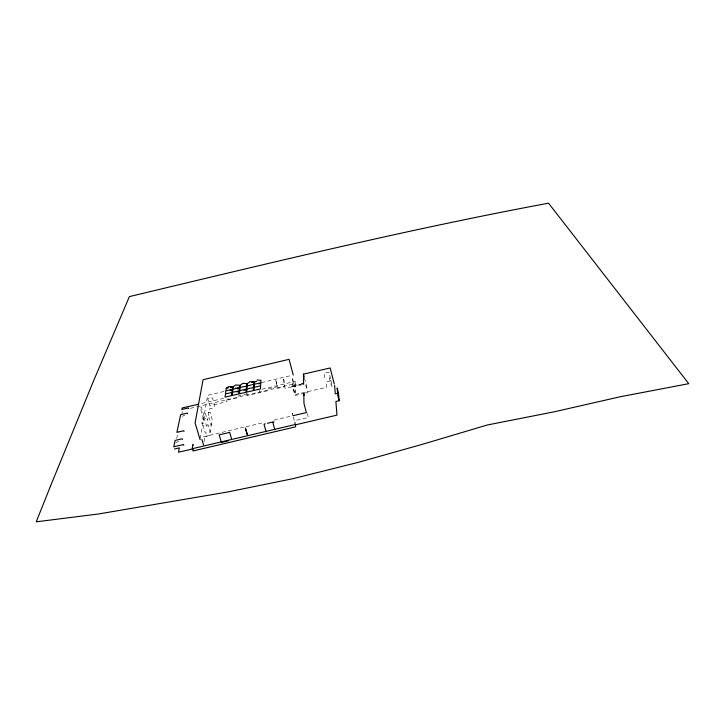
<?xml version="1.0" encoding="UTF-8"?>
<svg xmlns="http://www.w3.org/2000/svg" width="725" height="725" viewBox="0 0 725 725"><rect width="100%" height="100%" fill="white"/><g stroke="black" fill="none" stroke-linecap="round" stroke-linejoin="round"><path stroke-width="0.54" stroke-dasharray="3.62 2.72" d="M292.456 382.981L292.447 385.936L294.368 393.167L295.157 392.986L295.537 394.427L326.803 387.241L326.458 381.83L331.108 380.761L328.905 372.124L324.247 373.203L324.564 378.532M204.015 441.761L204.858 436.586L209.724 435.462L210.232 432.191L208.048 424.778L203.199 425.892L205.392 433.305L210.286 431.846L211.319 425.086L209.172 417.754L204.387 418.86L206.543 426.182L211.374 424.759L212.189 419.476L210.06 412.208L205.329 413.295L207.459 420.554L209.353 408.891L213.984 407.831L214.437 404.84L212.38 397.744L207.767 398.804L209.842 405.9L226.762 401.596L227.161 398.542L228.692 398.179M200.272 438.553L207.622 395.333L225.185 391.174M176.683 438.571L178.205 431.402M181.975 413.676L182.419 411.592M182.211 416.368L184.902 415.09M175.822 442.612L178.649 441.289M261.417 382.592L292.166 375.314M223.726 398.306L200.716 403.698M262.078 389.234L293.861 381.712M247.379 393.757L238.226 395.923L238.099 397.726L228.529 399.992L227.949 397.971M244.026 427.07L201.269 437.329M246.138 426.744L264.127 422.503M274.068 420.156L292.302 415.851L292.311 413.159L294.341 420.727L308.343 417.528L307.201 413.196M190.394 408.329L295.528 383.579L295.537 394.427M293.226 385.754L300.531 384.069M301.093 384.313L292.701 386.244L290.816 387.322L302.57 384.622M329.277 377.444L331.497 386.162L333.582 385.682M304.572 393.294L295.157 395.46L293.217 388.192M305.624 393.05L307.717 392.569L305.298 383.344M246.718 393.521L247.288 395.551L268.377 390.567L268.395 388.781L277.566 386.615L275.636 379.519L277.575 388.392L284.481 386.751L284.445 384.984L285.206 384.803L283.303 377.707L283.212 381.241L285.133 388.382L294.377 386.198L293.562 383.135M259.387 390.231L259.949 392.261M304.482 378.015L307.654 390.15M331.108 380.761L331.497 386.162M294.957 383.616L294.957 392.261M204.205 416.812L203.073 423.482L201.867 423.763L203.009 417.083L200.109 407.26L201.314 406.979L204.205 416.812"/><path stroke-width="1.09" d="M265.278 423.799L264.027 424.261L266.138 431.864M260.592 386.461L260.42 388.962L253.986 390.449L254.185 387.938M254.43 384.83L254.23 387.313L260.638 385.836L260.801 383.362L258.68 383.851M253.388 388.12L253.179 390.639L246.745 392.116L246.98 389.597M253.641 385.02L253.433 387.503L247.035 388.972L247.27 386.488M253.886 381.948L253.687 384.404L247.334 385.872L247.56 383.407L250.007 381.694L253.886 381.948L251.783 382.438M246.473 386.67L246.237 389.162L239.848 390.63L240.111 388.138M239.776 391.264L239.504 393.784L245.938 392.307L246.183 389.787L244.044 390.277M235.371 388.083L239.322 388.319L239.051 390.82L232.653 392.288L232.961 389.787M231.782 393.104L231.465 395.642L225.04 397.119L225.384 394.581M232.553 386.878L232.245 389.352L225.892 390.811L226.236 388.328L228.602 386.633L232.553 386.878L230.441 387.358M232.58 392.923L232.272 395.451L238.697 393.974L238.978 391.446L236.848 391.935M225.81 391.437L225.466 393.947L231.855 392.47L232.163 389.968L230.052 390.458M193.267 448.82L192.877 450.995L295.583 426.853L295.573 424.805L336.971 415.126L335.892 401.487L339.128 400.744L338.475 393.131L337.17 387.975L337.805 395.533L339.128 400.744M267.416 423.291L271.685 422.276M272.754 422.195L274.005 421.896M293.127 415.688L306.394 412.579L303.974 403.399L303.793 393.358L304.101 395.596M229.145 432.526L219.195 434.864L221.406 442.431L228.357 440.8M226.236 388.328L228.339 387.848M256.786 381.278L254.683 381.767L254.484 384.214L260.846 382.755L261.009 380.308L257.139 380.045M235.154 388.673L233.033 389.162L233.341 386.697L235.734 384.984L239.658 385.238L239.386 387.703L237.274 388.192M237.202 388.808L239.322 388.319M303.639 384.377L303.458 374.127L330.183 367.965L334.261 383.987M198.523 404.206L182.102 407.985L181.785 409.489L188.427 407.948L188.645 408.655M301.582 383.824L303.666 383.344M338.475 393.131L335.294 393.856L334.624 385.437M174.462 449.011L179.356 447.896L178.477 452.201L192.207 449.065M182.41 439.531L182.183 438.788L175.151 440.401L173.782 446.781L183.57 444.534L183.797 445.286M184.032 431.475L183.815 430.75L176.882 432.345L180.67 414.664L187.385 413.114L187.603 413.821M193.203 445.168L192.977 444.416L192.198 448.73L294.966 424.578L294.966 422.53M201.913 439.486L203.517 444.869M200.082 439.658L195.097 422.902L203.063 379.719L289.085 359.319L293.263 375.052M229.626 432.2L231.502 438.679M245.703 428.983L247.234 434.384M245.385 428.076L247.225 434.565M272.754 422.022L274.847 429.798M294.957 381.45L295.147 382.157M292.474 379.048L293.29 382.111M303.458 374.127L304.228 377.045M246.772 383.588L246.536 386.053L240.183 387.513L240.446 385.048L242.866 383.344L246.772 383.588M50.542 485.995L36.25 521.819L98.5 513.989L227.215 492.058L292.773 478.727L358.277 462.351L423.192 444.072L487.345 424.986L554.163 411.818L620.446 396.711L688.75 383.679L548.544 203.181C407.731 229.408 268.631 263.275 129.394 296.597L93.67 380.625L50.542 485.995"/></g></svg>
